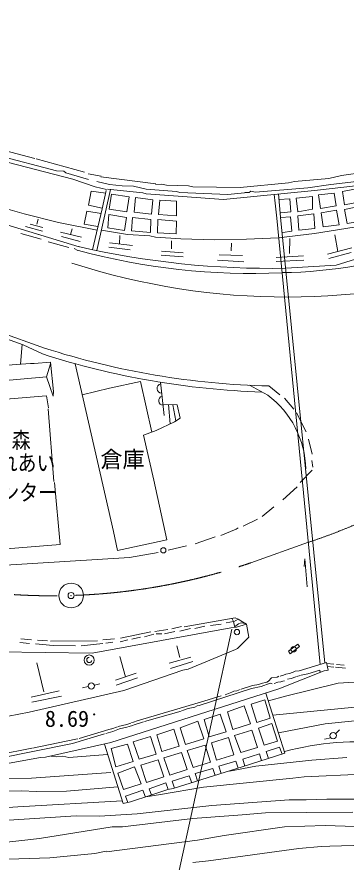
# Model space of a CAD drawing. Units: millimetres, scale not verified. Extents: x 40000 to 680000, y 20000 to 380000.
# Drawn here: x 458278 to 485025, y 235814 to 304508 of the extents above; entities that cross this region are included whole.
import ezdxf
from ezdxf.enums import TextEntityAlignment as Align

# ---------------------------------------------------------------- set-up
doc = ezdxf.new("R2010")
doc.units = ezdxf.units.MM
doc.header["$LTSCALE"] = 1000
doc.header["$PDMODE"] = 32
doc.header["$PDSIZE"] = 500
doc.linetypes.add('CHAIN', pattern=[18.5, 12, -1.5, 3.5, -1.5])
for name, color, linetype, lineweight in [('M-BGD', 7, 'Continuous', 13), ('M-BMK', 2, 'CHAIN', 13), ('M-STR-HTXT', 7, 'Continuous', 13)]:
    doc.layers.add(name, color=color, linetype=linetype, lineweight=lineweight)
doc.styles.add('ＭＳ ゴシック', font='')
doc.styles.get('ＭＳ ゴシック').set_extended_font_data('MS Gothic')

msp = doc.modelspace()

# ---------------------------------------------------------------- linework, layer by layer
at = {"layer": 'M-BGD'}
for p, q in [((453775, 294586), (459729, 292995)), ((452577, 293977), (462827, 291328)), ((454189, 293916), (461507, 292010)), ((459853, 292984), (463770, 291901)), ((461507, 292010), (462086, 291963)), ((462086, 291963), (462244, 291826)), ((487559, 292037), (484649, 291613)), ((462244, 291826), (464084, 291305)), ((462827, 291328), (464640, 290700)), ((464070, 291767), (465125, 291562)), ((469570, 290940), (465109, 291512)), ((480820, 291124), (483621, 291378)), ((484649, 291613), (483621, 291378)), ((464640, 290700), (465570, 290488)), ((464786, 291131), (465805, 290895)), ((465805, 290895), (466843, 290765)), ((466843, 290765), (467744, 290742)), ((467744, 290742), (468786, 290514)), ((469543, 290877), (470064, 290927)), ((470064, 290927), (470432, 290838)), ((470432, 290838), (472207, 290784)), ((472207, 290784), (472561, 290688)), ((472561, 290688), (476423, 290631)), ((476423, 290631), (480342, 291027)), ((477651, 290268), (481927, 290627)), ((480342, 291027), (480820, 291124)), ((481927, 290627), (483794, 290883)), ((482445, 290400), (486045, 290797)), ((483794, 290883), (486341, 291195)), ((464301, 290338), (464107, 289219)), ((464301, 290338), (465492, 290189)), ((465879, 290474), (464770, 285513)), ((465541, 290406), (465199, 288918)), ((465626, 290499), (468516, 290213)), ((468516, 290213), (468785, 290130)), ((475071, 289668), (468785, 290130)), ((468786, 290514), (471246, 290316)), ((471246, 290316), (471525, 290249)), ((471525, 290249), (475426, 290061)), ((482445, 290400), (475071, 289668)), ((476761, 290203), (475426, 290061)), ((476797, 290231), (477161, 290246)), ((477161, 290246), (477281, 290339)), ((477281, 290339), (477651, 290268)), ((479182, 290084), (479269, 289364)), ((479539, 290120), (479700, 288226)), ((455999, 289323), (458879, 288501)), ((464107, 289219), (465210, 288965)), ((479269, 289364), (479394, 288159)), ((479572, 289666), (480443, 289711)), ((480443, 289711), (480523, 288665)), ((463744, 287651), (463972, 288724)), ((463972, 288724), (465115, 288530)), ((465199, 288918), (464425, 285587)), ((479711, 288575), (480523, 288665)), ((455944, 288069), (463324, 285834)), ((461645, 287793), (458879, 288501)), ((460014, 288069), (459902, 287661)), ((479394, 288159), (482917, 251873)), ((483301, 251987), (479700, 288226)), ((479721, 288205), (480507, 288253)), ((480507, 288253), (480626, 287106)), ((458980, 287480), (460350, 287097)), ((459354, 287663), (460375, 287384)), ((461645, 287793), (464794, 287162)), ((462764, 287291), (462632, 286814)), ((463744, 287651), (464867, 287476)), ((465144, 287185), (467272, 286834)), ((482469, 286897), (485672, 287412)), ((458796, 277846), (434209, 286723)), ((458596, 286913), (460254, 286433)), ((461814, 287002), (463529, 286607)), ((461909, 286647), (463418, 286262)), ((466640, 286732), (466623, 286048)), ((467272, 286834), (469072, 286717)), ((469072, 286717), (469540, 286611)), ((469540, 286611), (471601, 286475)), ((471601, 286475), (474315, 286385)), ((476944, 286431), (479530, 286563)), ((482469, 286897), (479530, 286563)), ((480626, 287106), (479883, 286996)), ((480462, 286485), (480432, 285282)), ((484099, 286791), (484365, 285444)), ((460816, 286226), (462508, 285772)), ((465755, 285789), (467477, 285573)), ((465811, 286141), (467674, 285928)), ((470837, 286295), (470848, 285660)), ((474315, 286385), (476944, 286431)), ((475722, 286125), (475674, 285497)), ((462943, 285681), (463232, 285534)), ((470012, 285141), (471784, 284999)), ((470023, 285471), (471796, 285328)), ((474709, 285168), (476620, 285124)), ((479334, 284943), (481575, 285096)), ((483517, 285218), (485480, 285729)), ((483631, 284865), (485435, 285373)), ((484232, 284336), (486805, 285150)), ((474572, 284724), (476708, 284597)), ((479339, 284622), (481593, 284727)), ((480122, 284084), (484232, 284336)), ((456563, 279006), (460513, 277595)), ((458705, 277879), (458564, 276283)), ((458796, 277846), (460360, 277119)), ((453270, 275911), (459373, 276339)), ((459373, 276339), (459676, 276328)), ((461003, 276451), (459676, 276328)), ((461016, 276316), (460691, 275242)), ((461003, 276451), (461241, 274063)), ((466117, 262679), (463018, 276323)), ((453350, 274626), (460691, 275242)), ((460691, 275242), (461221, 273672)), ((465815, 274330), (468313, 274875)), ((468313, 274875), (469254, 270769)), ((470236, 272113), (469944, 274814)), ((463591, 273802), (465815, 274330)), ((477177, 274565), (478654, 273769)), ((478754, 274510), (479637, 273779)), ((460666, 273723), (455147, 273266)), ((460671, 273720), (460838, 272731)), ((461241, 274063), (461221, 273672)), ((480010, 273532), (480770, 272623)), ((470139, 273013), (471295, 272968)), ((470588, 272995), (470723, 271437)), ((470957, 272981), (471193, 271685)), ((471295, 272968), (471532, 271887)), ((460828, 272653), (461282, 266749)), ((481003, 272321), (481782, 270782)), ((469585, 270886), (471071, 271605)), ((471071, 271605), (471532, 271887)), ((469585, 270886), (468557, 270523)), ((468557, 270523), (469393, 266849)), ((481974, 270180), (482274, 268966)), ((482255, 268468), (482321, 267925)), ((482262, 267656), (481294, 266657)), ((461783, 261637), (461324, 266674)), ((469393, 266849), (470464, 261999)), ((481061, 266306), (479897, 265251)), ((479161, 264678), (478217, 263893)), ((476671, 263124), (477816, 263677)), ((466117, 262679), (466462, 261130)), ((474850, 262362), (476099, 262887)), ((476099, 262887), (476248, 262978)), ((470464, 261999), (468587, 261590)), ((472754, 261679), (474393, 262260)), ((456071, 261165), (461783, 261637)), ((466462, 261130), (468587, 261590)), ((470579, 261162), (472046, 261522)), ((467420, 260581), (457365, 259943)), ((469764, 260986), (467420, 260581)), ((481670, 260468), (481606, 259827)), ((481670, 260468), (481855, 258199)), ((471881, 254938), (476012, 255676)), ((475742, 255628), (475870, 255376)), ((475882, 255344), (476268, 255556)), ((476012, 255676), (476268, 255556)), ((476268, 255556), (476610, 255340)), ((470879, 254779), (471655, 254953)), ((472740, 254798), (473550, 254999)), ((474007, 255031), (474869, 255165)), ((475279, 255258), (475870, 255376)), ((475658, 254841), (476131, 254921)), ((475870, 255376), (475976, 254895)), ((476131, 254921), (476923, 255143)), ((476610, 255340), (476923, 255143)), ((476923, 255143), (477116, 254092)), ((464385, 252802), (475658, 254841)), ((469147, 254524), (466690, 254028)), ((468647, 254133), (469397, 254340)), ((469498, 254555), (470545, 254725)), ((469589, 254364), (470054, 254375)), ((470269, 254380), (471112, 254548)), ((471503, 254597), (472372, 254790)), ((458509, 253655), (459314, 253584)), ((458591, 253963), (459456, 253884)), ((459776, 253542), (461238, 253429)), ((459961, 253856), (460767, 253785)), ((461000, 253761), (464828, 253802)), ((463492, 253383), (465268, 253582)), ((465258, 253870), (466205, 253963)), ((465516, 253608), (466078, 253702)), ((466660, 253722), (467284, 253886)), ((467626, 253928), (468309, 254084)), ((476195, 253171), (477116, 254092)), ((454111, 252922), (464385, 252802)), ((461238, 253429), (463047, 253404)), ((471264, 253382), (471508, 252447)), ((472206, 251503), (476042, 253089)), ((476042, 253089), (476195, 253171)), ((466642, 252524), (467100, 250877)), ((470643, 251979), (472408, 252467)), ((459902, 252003), (460455, 249645)), ((470756, 251557), (472581, 252106)), ((471748, 251403), (472206, 251503)), ((483434, 252026), (481215, 251367)), ((482893, 251427), (481904, 251115)), ((482893, 251427), (482931, 251236)), ((483576, 251412), (483434, 252026)), ((483453, 251943), (484036, 251890)), ((483505, 251719), (484032, 251671)), ((484166, 251658), (484977, 251584)), ((484251, 251871), (484879, 251814)), ((466293, 250608), (467955, 251160)), ((468080, 250792), (466339, 250204)), ((466960, 249750), (471748, 251403)), ((478731, 250523), (478967, 250796)), ((478967, 250796), (479415, 250850)), ((479415, 250850), (479559, 250913)), ((479556, 249893), (483242, 251360)), ((479669, 250921), (479928, 251002)), ((479928, 251002), (480131, 251089)), ((480131, 251089), (480430, 251149)), ((480430, 251149), (480862, 251299)), ((480557, 250730), (480931, 250884)), ((480900, 251329), (481215, 251367)), ((480993, 250890), (481323, 250985)), ((481380, 251010), (481904, 251115)), ((483242, 251360), (483576, 251412)), ((463599, 249981), (464077, 250087)), ((464577, 250185), (465023, 250310)), ((477270, 250101), (476504, 249862)), ((477270, 250101), (477410, 250171)), ((477340, 249911), (478125, 250079)), ((477933, 250257), (477410, 250171)), ((477933, 250257), (478138, 250341)), ((478125, 250079), (478852, 250358)), ((478138, 250341), (478574, 250445)), ((478574, 250445), (478731, 250523)), ((478852, 250358), (479011, 250305)), ((479182, 250340), (479490, 250448)), ((479490, 250448), (479736, 250478)), ((479755, 250493), (480034, 250548)), ((480103, 249291), (484390, 250365)), ((480260, 250671), (480557, 250730)), ((484390, 250365), (486951, 250528)), ((459267, 247989), (466960, 249750)), ((459431, 249226), (461725, 249724)), ((465914, 245523), (479556, 249893)), ((477340, 249911), (473099, 248549)), ((475208, 249417), (475750, 249631)), ((475750, 249631), (475894, 249706)), ((475894, 249706), (476141, 249727)), ((476141, 249734), (476425, 249834)), ((478508, 249557), (480049, 244664)), ((459493, 248802), (461899, 249294)), ((473191, 248822), (468498, 247428)), ((474884, 249333), (473196, 248826)), ((478708, 248916), (480103, 249291)), ((479073, 247762), (488844, 248707)), ((459267, 247989), (453669, 246962)), ((468649, 247231), (471634, 248083)), ((471670, 248125), (471824, 248156)), ((471824, 248156), (472206, 248309)), ((472206, 248309), (472737, 248415)), ((472737, 248415), (472912, 248508)), ((472912, 248508), (473099, 248549)), ((467755, 247189), (468059, 247301)), ((468497, 247427), (468059, 247301)), ((483320, 247052), (485734, 247299)), ((465761, 246602), (465975, 246644)), ((465985, 246652), (466453, 246801)), ((466084, 246435), (466625, 246653)), ((466501, 246838), (467220, 247000)), ((466625, 246653), (467212, 246770)), ((467212, 246770), (467391, 246833)), ((467220, 247000), (467547, 247115)), ((467396, 246837), (467668, 246915)), ((467602, 247158), (467755, 247189)), ((467668, 246915), (467806, 246977)), ((467806, 246977), (468563, 247226)), ((479530, 246311), (483320, 247052)), ((465393, 246247), (462807, 245458)), ((463346, 245869), (465761, 246602)), ((465507, 246269), (466084, 246435)), ((483273, 245801), (483775, 245926)), ((484499, 246570), (484179, 246257)), ((462807, 245458), (448755, 242639)), ((463066, 245793), (459541, 245078)), ((460599, 244338), (465914, 245523)), ((463066, 245793), (463224, 245845)), ((465384, 245405), (466903, 240572)), ((459504, 245083), (455734, 244318)), ((465647, 244568), (462501, 244325)), ((476578, 243546), (480049, 244664)), ((477304, 244405), (477985, 244601)), ((478163, 244056), (477985, 244601)), ((478525, 244796), (479616, 245166)), ((478708, 244232), (478525, 244796)), ((479616, 245166), (479819, 244589)), ((460184, 244326), (442352, 241055)), ((460184, 244326), (460599, 244338)), ((461046, 244437), (461504, 244380)), ((461504, 244380), (462006, 244417)), ((462006, 244417), (462501, 244325)), ((476059, 244009), (474697, 243602)), ((476059, 244009), (476258, 243446)), ((477304, 244405), (476634, 244189)), ((476791, 243615), (476634, 244189)), ((477689, 243620), (482234, 244103)), ((482234, 244103), (485073, 244314)), ((470964, 241798), (476578, 243546)), ((472758, 243004), (474187, 243420)), ((474187, 243420), (474384, 242863)), ((474697, 243602), (474877, 243016)), ((475550, 243206), (477689, 243620)), ((456113, 242597), (459470, 242624)), ((465922, 243084), (459470, 242624)), ((470899, 242400), (472284, 242833)), ((472284, 242833), (472484, 242265)), ((472940, 242413), (472758, 243004)), ((473428, 241913), (480704, 242623)), ((480704, 242623), (481626, 242740)), ((481626, 242740), (486371, 242961)), ((462321, 241591), (466479, 241921)), ((470387, 242256), (469015, 241770)), ((469933, 241304), (473428, 241913)), ((470387, 242256), (470570, 241720)), ((471075, 241833), (470899, 242400)), ((457332, 241580), (458661, 241595)), ((458661, 241595), (459873, 241553)), ((462321, 241591), (459873, 241553)), ((468515, 241668), (467109, 241183)), ((467109, 241183), (467280, 240665)), ((467517, 240712), (469167, 241249)), ((468515, 241668), (468715, 241102)), ((468762, 241117), (469933, 241304)), ((469209, 241263), (469015, 241770)), ((469167, 241249), (470528, 241711)), ((470528, 241711), (470964, 241798)), ((458349, 240312), (466830, 240805)), ((467517, 240712), (466903, 240572)), ((474120, 240401), (480396, 240881)), ((480396, 240881), (481793, 240877)), ((481793, 240877), (482622, 240899)), ((482622, 240899), (483470, 240927)), ((483470, 240927), (488018, 240941)), ((457154, 240223), (458349, 240312)), ((468045, 239732), (474120, 240401)), ((476577, 239655), (478486, 239820)), ((478486, 239820), (481805, 239849)), ((481805, 239849), (485580, 239868)), ((463080, 239566), (454652, 239027)), ((464978, 239552), (463080, 239566)), ((464978, 239552), (466732, 239647)), ((466732, 239647), (468045, 239732)), ((472563, 239357), (466870, 238691)), ((476577, 239655), (472563, 239357)), ((466017, 238673), (460103, 237739)), ((466017, 238673), (466870, 238691)), ((480012, 238692), (475112, 237969)), ((480012, 238692), (483334, 238796)), ((483334, 238796), (486882, 238676)), ((454799, 237113), (460103, 237739)), ((472939, 237607), (475112, 237969)), ((465556, 236657), (472939, 237607)), ((481191, 236927), (482990, 237073)), ((482990, 237073), (483697, 237096)), ((487007, 237204), (483717, 237111)), ((460965, 236149), (464609, 236510)), ((465519, 236691), (464609, 236510)), ((481191, 236927), (473844, 235928)), ((460965, 236149), (452836, 235914)), ((472563, 235783), (473844, 235928))]:
    msp.add_line(p, q, dxfattribs=at)
for points in [[(465961, 290088), (467389, 289896), (467214, 288670), (465774, 288892)], [(480957, 289765), (482297, 289903), (482305, 288885), (481104, 288671)], [(482793, 290040), (484045, 290169), (484224, 289151), (482940, 288946)], [(484744, 290316), (485999, 290570), (486171, 289474), (484892, 289221)], [(467902, 289832), (469330, 289639), (469224, 288478), (467794, 288633)], [(469900, 289621), (471259, 289525), (471237, 288333), (469793, 288446)], [(482995, 288575), (484235, 288796), (484463, 287615), (483150, 287433)], [(484908, 288862), (486199, 289124), (486392, 287947), (485103, 287720)], [(465760, 288447), (467175, 288218), (467024, 287158), (465663, 287377)], [(467680, 288201), (469159, 288046), (469120, 286989), (467583, 287116)], [(469742, 288032), (471234, 287918), (471223, 286865), (469698, 286957)], [(481106, 288327), (482394, 288500), (482490, 287312), (481193, 287164)], [(480337, 252945), (481091, 253531), (481241, 253339), (480487, 252752)], [(477315, 248639), (478414, 249006), (478864, 247515), (477786, 247169)], [(475401, 248025), (476753, 248504), (477245, 247045), (475829, 246590)], [(473491, 247401), (474796, 247830), (475293, 246395), (473906, 245995)], [(471530, 246737), (472978, 247264), (473472, 245832), (471984, 245369)], [(477913, 246712), (479001, 247071), (479445, 245641), (478375, 245320)], [(467734, 245576), (469124, 246022), (469584, 244579), (468222, 244183)], [(469641, 246164), (471039, 246609), (471462, 245246), (470052, 244792)], [(474087, 245495), (475458, 245931), (475910, 244545), (474494, 244090)], [(475965, 246103), (477356, 246547), (477838, 245120), (476472, 244732)], [(465927, 245055), (467268, 245388), (467720, 244003), (466304, 243548)], [(472116, 244894), (473565, 245331), (474016, 243946), (472600, 243491)], [(470229, 244285), (471656, 244720), (472108, 243335), (470692, 242880)], [(468349, 243693), (469763, 244121), (470215, 242736), (468799, 242281)], [(466479, 243055), (467824, 243549), (468381, 242175), (466935, 241704)]]:
    msp.add_lwpolyline(points, close=True, dxfattribs=at)
for centre, radius in [((470178, 261153), 211), ((462685, 257482), 1000), ((476160, 254510), 217), ((480758, 253109), 215), ((464145, 252237), 411), ((464328, 250127), 255), ((464557, 247820), 50), ((483977, 246092), 261)]:
    msp.add_circle(centre, radius, dxfattribs=at)
for centre, radius, start, end in [((480195, 338494), 56750, 252.09024, 323.21128), ((478838, 353231), 69160, 257.00221, 271.06357), ((479241, 322503), 38786, 270.83206, 289.051), ((477256, 337100), 53440, 254.73659, 272.73275), ((480195, 338494), 64000, 252.09024, 268.71027), ((480243, 338686), 64698, 252.10169, 268.17856), ((470036, 274306), 375, 101.7458, 270.58598), ((470175, 273316), 376, 106.61935, 265.71243), ((474064, 267603), 7687, 1.24879, 53.33882), ((476568, 254636), 619, 54.97787, 154.76699), ((464164, 252239), 213, 91.71309, 352.18084), ((486003, 222952), 22646, 83.53263, 105.34801)]:
    msp.add_arc(centre, radius, start, end, dxfattribs=at)
msp.add_point((462685, 257482), dxfattribs=at)
at = {"layer": 'M-BMK'}
msp.add_line((477283, 260140), (481981, 261806), dxfattribs=at)
for centre, start, end in [((466100, 309217), 288.52003, 321.83853), ((461128, 307458), 250.99809, 288.85089)]:
    msp.add_arc(centre, 50000, start, end, dxfattribs=at)
at = {"layer": 'M-STR-HTXT'}
msp.add_line((475731, 254736), (467041, 214746), dxfattribs=at)

# ---------------------------------------------------------------- texts
at = {"layer": 'M-BGD', "style": 'ＭＳ ゴシック', "width": 0.85}
for s, p in [('中ノ森', (457097, 270767)), ('ふれあい', (458339, 268920)), ('センター', (458469, 266515))]:
    msp.add_text(s, height=1320, dxfattribs=at).set_placement(p, align=Align.TOP_CENTER)
at = {"layer": 'M-BGD', "style": 'ＭＳ ゴシック'}
for s, p in [('倉庫', (466859, 269212)), ('8.69', (462346, 248129))]:
    msp.add_text(s, height=1320, dxfattribs=at).set_placement(p, align=Align.TOP_CENTER)

doc.saveas('drawing.dxf')
